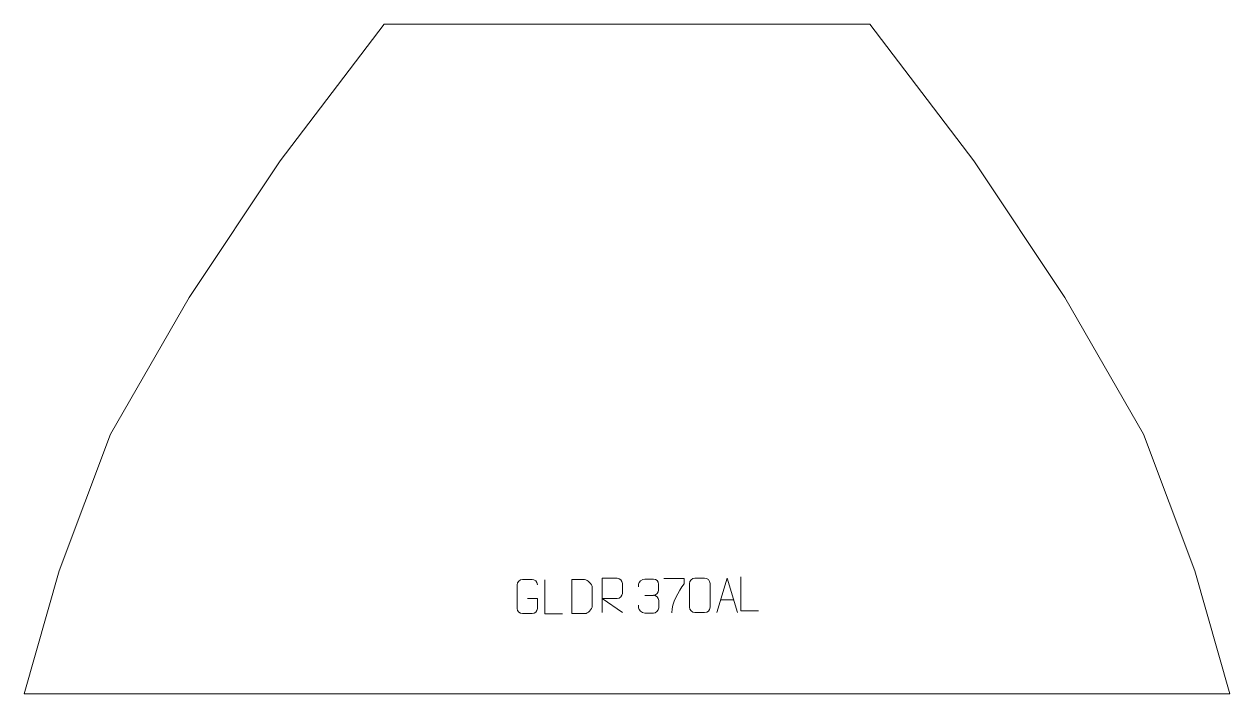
# Model space of a CAD drawing. Header units: millimetres. Extents: x -446 to 436, y 842 to 1332.
import ezdxf

# ---------------------------------------------------------------- set-up
doc = ezdxf.new("R2010")
doc.units = ezdxf.units.MM
doc.header["$MEASUREMENT"] = 0
doc.layers.add('layer 1', color=7, linetype='Continuous')

msp = doc.modelspace()

# ---------------------------------------------------------------- linework, layer by layer
at = {"layer": 'layer 1', "color": 242, "lineweight": 9}
msp.add_open_spline([(-182.6364, 1331.7983), (-182.6364, 1331.7983), (172.3639, 1331.7983), (172.3639, 1331.7983), (172.3639, 1331.7983), (172.3639, 1331.7983), (248.3628, 1231.7989), (248.3628, 1231.7989), (248.3628, 1231.7989), (248.3628, 1231.7989), (314.863, 1131.7986), (314.863, 1131.7986), (314.863, 1131.7986), (314.863, 1131.7986), (372.3636, 1031.798), (372.3636, 1031.798), (372.3636, 1031.798), (372.3636, 1031.798), (409.8638, 931.7987), (409.8638, 931.7987), (409.8638, 931.7987), (409.8638, 931.7987), (435.5134, 841.799), (435.5134, 841.799), (435.5134, 841.799), (435.5134, 841.799), (-445.7862, 841.799), (-445.7862, 841.799), (-445.7862, 841.799), (-445.7862, 841.799), (-420.1363, 931.7987), (-420.1363, 931.7987), (-420.1363, 931.7987), (-420.1363, 931.7987), (-382.6373, 1031.798), (-382.6373, 1031.798), (-382.6373, 1031.798), (-382.6373, 1031.798), (-325.1367, 1131.7986), (-325.1367, 1131.7986), (-325.1367, 1131.7986), (-325.1367, 1131.7986), (-258.6366, 1231.7989), (-258.6366, 1231.7989), (-258.6366, 1231.7989), (-258.6366, 1231.7989), (-182.6364, 1331.7983), (-182.6364, 1331.7983)], degree=3, knots=[0, 0, 0, 0, 0.07692308, 0.07692308, 0.07692308, 0.07692308, 0.15384615, 0.15384615, 0.15384615, 0.15384615, 0.23076923, 0.23076923, 0.23076923, 0.23076923, 0.30769231, 0.30769231, 0.30769231, 0.30769231, 0.38461538, 0.38461538, 0.38461538, 0.38461538, 0.46153846, 0.46153846, 0.46153846, 0.46153846, 0.53846154, 0.53846154, 0.53846154, 0.53846154, 0.61538462, 0.61538462, 0.61538462, 0.61538462, 0.69230769, 0.69230769, 0.69230769, 0.69230769, 0.76923077, 0.76923077, 0.76923077, 0.76923077, 0.84615385, 0.84615385, 0.84615385, 0.84615385, 1, 1, 1, 1], dxfattribs=at)
at = {"layer": 'layer 1', "color": 250, "lineweight": 9}
for points, knots in [([(-77.7631, 911.5269), (-77.7631, 911.5269), (-70.595, 911.5269), (-70.595, 911.5269), (-70.595, 911.5269), (-70.595, 911.5269), (-70.595, 904.3588), (-70.595, 904.3588), (-70.595, 904.3588), (-70.7347, 902.0354), (-72.4119, 900.5558), (-74.5597, 900.545), (-74.5597, 900.545), (-76.8915, 900.5454), (-79.2235, 900.5454), (-81.555, 900.545), (-81.555, 900.545), (-83.4799, 900.4396), (-85.4521, 902.3241), (-85.4409, 904.3414), (-85.4409, 904.3414), (-85.4405, 910.1115), (-85.4405, 915.8812), (-85.4409, 921.6505), (-85.4409, 921.6505), (-85.4367, 923.7886), (-83.6899, 925.5078), (-81.5376, 925.4944), (-81.5376, 925.4944), (-79.2119, 925.4944), (-76.8858, 925.4944), (-74.5597, 925.4944), (-74.5597, 925.4944), (-72.613, 925.5298), (-70.6216, 924.0383), (-70.595, 921.6006)], [0, 0, 0, 0, 0.1, 0.1, 0.1, 0.1, 0.2, 0.2, 0.2, 0.2, 0.3, 0.3, 0.3, 0.3, 0.4, 0.4, 0.4, 0.4, 0.5, 0.5, 0.5, 0.5, 0.6, 0.6, 0.6, 0.6, 0.7, 0.7, 0.7, 0.7, 0.8, 0.8, 0.8, 0.8, 1, 1, 1, 1]), ([(-45.4102, 900.5343), (-43.0784, 900.5347), (-38.1282, 900.5107), (-35.7967, 900.5104), (-35.7967, 900.5104), (-33.8717, 900.405), (-30.5531, 903.9466), (-30.5643, 905.9639), (-30.5643, 905.9639), (-30.5647, 911.734), (-30.5647, 913.9037), (-30.5643, 919.673), (-30.5643, 919.673), (-30.5686, 921.8111), (-33.9431, 925.4712), (-36.0955, 925.4577), (-36.0955, 925.4577), (-38.4212, 925.4577), (-43.1455, 925.4577), (-45.4716, 925.4577), (-45.4716, 925.4577), (-45.4712, 919.7108), (-45.4099, 906.2816), (-45.4102, 900.5343)], [0, 0, 0, 0, 0.14285714, 0.14285714, 0.14285714, 0.14285714, 0.28571429, 0.28571429, 0.28571429, 0.28571429, 0.42857143, 0.42857143, 0.42857143, 0.42857143, 0.57142857, 0.57142857, 0.57142857, 0.57142857, 0.71428571, 0.71428571, 0.71428571, 0.71428571, 1, 1, 1, 1]), ([(-23.181, 901.4348), (-23.181, 901.4348), (-23.181, 926.3883), (-23.181, 926.3883), (-23.181, 926.3883), (-19.5862, 926.3883), (-15.9907, 926.3883), (-12.3955, 926.3883), (-12.3955, 926.3883), (-10.0702, 926.3506), (-8.5129, 924.8606), (-8.517, 922.4942), (-8.517, 922.4942), (-8.5174, 920.4587), (-8.5174, 917.3993), (-8.517, 915.3633), (-8.517, 915.3633), (-8.5235, 913.4878), (-10.3358, 911.546), (-12.3453, 911.5269), (-12.3453, 911.5269), (-12.3453, 911.5269), (-23.181, 911.5269), (-23.181, 911.5269), (-23.181, 911.5269), (-23.181, 911.5269), (-8.5263, 901.4348), (-8.5263, 901.4348)], [0, 0, 0, 0, 0.125, 0.125, 0.125, 0.125, 0.25, 0.25, 0.25, 0.25, 0.375, 0.375, 0.375, 0.375, 0.5, 0.5, 0.5, 0.5, 0.625, 0.625, 0.625, 0.625, 0.75, 0.75, 0.75, 0.75, 1, 1, 1, 1]), ([(3.2623, 920.1463), (3.2623, 920.1463), (3.2623, 922.0035), (3.2623, 922.0035), (3.2623, 922.0035), (3.248, 923.7454), (5.9125, 925.8635), (7.9716, 925.8408), (7.9716, 925.8408), (10.0357, 925.8408), (12.0997, 925.8408), (14.1634, 925.8408), (14.1634, 925.8408), (16.3579, 925.8496), (17.9562, 924.0028), (18.0006, 922.0907), (18.0006, 922.0907), (18.0002, 920.6556), (18.0002, 919.2205), (18.0006, 917.785), (18.0006, 917.785), (17.952, 916.1315), (16.3494, 913.9015), (14.1511, 913.9115), (14.1511, 913.9115), (16.3548, 913.9003), (17.9628, 912.0971), (18.0168, 910.0376), (18.0168, 910.0376), (18.0164, 908.2529), (18.0164, 906.4682), (18.0168, 904.6831), (18.0168, 904.6831), (18.0269, 902.6217), (15.972, 900.8586), (14.1511, 900.8667), (14.1511, 900.8667), (12.0858, 900.867), (10.0206, 900.867), (7.955, 900.8667), (7.955, 900.8667), (5.7864, 900.8782), (3.2554, 903.2784), (3.2368, 904.7402), (3.2368, 904.7402), (3.2368, 904.7402), (3.2368, 906.6488), (3.2368, 906.6488)], [0, 0, 0, 0, 0.07692308, 0.07692308, 0.07692308, 0.07692308, 0.15384615, 0.15384615, 0.15384615, 0.15384615, 0.23076923, 0.23076923, 0.23076923, 0.23076923, 0.30769231, 0.30769231, 0.30769231, 0.30769231, 0.38461538, 0.38461538, 0.38461538, 0.38461538, 0.46153846, 0.46153846, 0.46153846, 0.46153846, 0.53846154, 0.53846154, 0.53846154, 0.53846154, 0.61538462, 0.61538462, 0.61538462, 0.61538462, 0.69230769, 0.69230769, 0.69230769, 0.69230769, 0.76923077, 0.76923077, 0.76923077, 0.76923077, 0.84615385, 0.84615385, 0.84615385, 0.84615385, 1, 1, 1, 1]), ([(21.7379, 926.1356), (21.7379, 926.1356), (36.554, 926.1356), (36.554, 926.1356), (36.554, 926.1356), (36.5537, 924.886), (36.5537, 923.6364), (36.554, 922.3866), (36.554, 922.3866), (32.5596, 916.3895), (27.6444, 908.5559), (27.6444, 901.1771)], [0, 0, 0, 0, 0.25, 0.25, 0.25, 0.25, 0.5, 0.5, 0.5, 0.5, 1, 1, 1, 1]), ([(44.4895, 926.4004), (46.8556, 926.4004), (49.2221, 926.4004), (51.5886, 926.4004), (51.5886, 926.4004), (53.5691, 926.436), (55.5951, 924.9417), (55.6222, 922.4996), (55.6222, 922.4996), (55.6218, 916.7422), (55.6218, 910.9844), (55.6222, 905.2262), (55.6222, 905.2262), (55.4801, 902.8986), (53.7737, 901.4163), (51.5886, 901.4055), (51.5886, 901.4055), (49.2162, 901.4059), (46.8438, 901.4059), (44.4718, 901.4055), (44.4718, 901.4055), (42.5133, 901.2999), (40.5069, 903.1878), (40.5183, 905.2088), (40.5183, 905.2088), (40.5187, 910.9894), (40.5187, 916.7697), (40.5183, 922.5495), (40.5183, 922.5495), (40.5226, 924.6915), (42.2997, 926.414), (44.4895, 926.4004)], [0, 0, 0, 0, 0.11111111, 0.11111111, 0.11111111, 0.11111111, 0.22222222, 0.22222222, 0.22222222, 0.22222222, 0.33333333, 0.33333333, 0.33333333, 0.33333333, 0.44444444, 0.44444444, 0.44444444, 0.44444444, 0.55555556, 0.55555556, 0.55555556, 0.55555556, 0.66666667, 0.66666667, 0.66666667, 0.66666667, 0.77777778, 0.77777778, 0.77777778, 0.77777778, 1, 1, 1, 1]), ([(60.5997, 901.4244), (60.5997, 901.4244), (67.9707, 926.3779), (67.9707, 926.3779), (67.9707, 926.3779), (67.9707, 926.3779), (75.5406, 901.4244), (75.5406, 901.4244)], [0, 0, 0, 0, 0.33333333, 0.33333333, 0.33333333, 0.33333333, 1, 1, 1, 1]), ([(90.9105, 902.4809), (90.9105, 902.4809), (77.9614, 902.4809), (77.9614, 902.4809), (77.9614, 902.4809), (77.9614, 902.4809), (77.9614, 927.4345), (77.9614, 927.4345)], [0, 0, 0, 0, 0.33333333, 0.33333333, 0.33333333, 0.33333333, 1, 1, 1, 1]), ([(-52.3173, 900.3642), (-52.3173, 900.3642), (-65.2664, 900.3642), (-65.2664, 900.3642), (-65.2664, 900.3642), (-65.2664, 900.3642), (-65.2664, 925.3178), (-65.2664, 925.3178)], [0, 0, 0, 0, 0.33333333, 0.33333333, 0.33333333, 0.33333333, 1, 1, 1, 1])]:
    msp.add_open_spline(points, degree=3, knots=knots, dxfattribs=at)
for points in [[(7.972, 913.9011), (7.972, 913.9011), (14.1684, 913.9011), (14.1684, 913.9011)], [(63.3223, 910.6738), (63.3223, 910.6738), (72.818, 910.6738), (72.818, 910.6738)]]:
    msp.add_open_spline(points, degree=3, dxfattribs=at)

doc.saveas('drawing.dxf')
